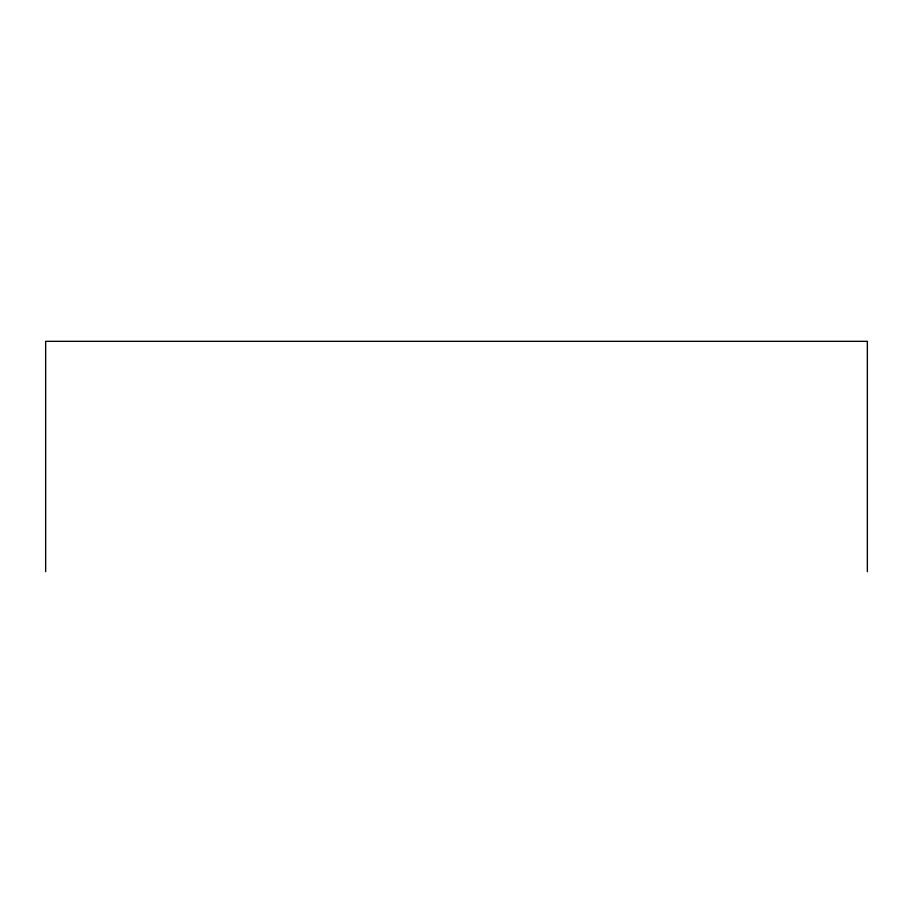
<?xml version="1.0" encoding="UTF-8"?>
<svg xmlns="http://www.w3.org/2000/svg" width="913" height="913" viewBox="0 0 913 913"><rect width="100%" height="100%" fill="white"/><g stroke="black" fill="none" stroke-linecap="round" stroke-linejoin="round"><path stroke-width="1.37" d="M867.35 571.664L867.35 341.336L45.65 341.336L45.65 571.664"/></g></svg>
